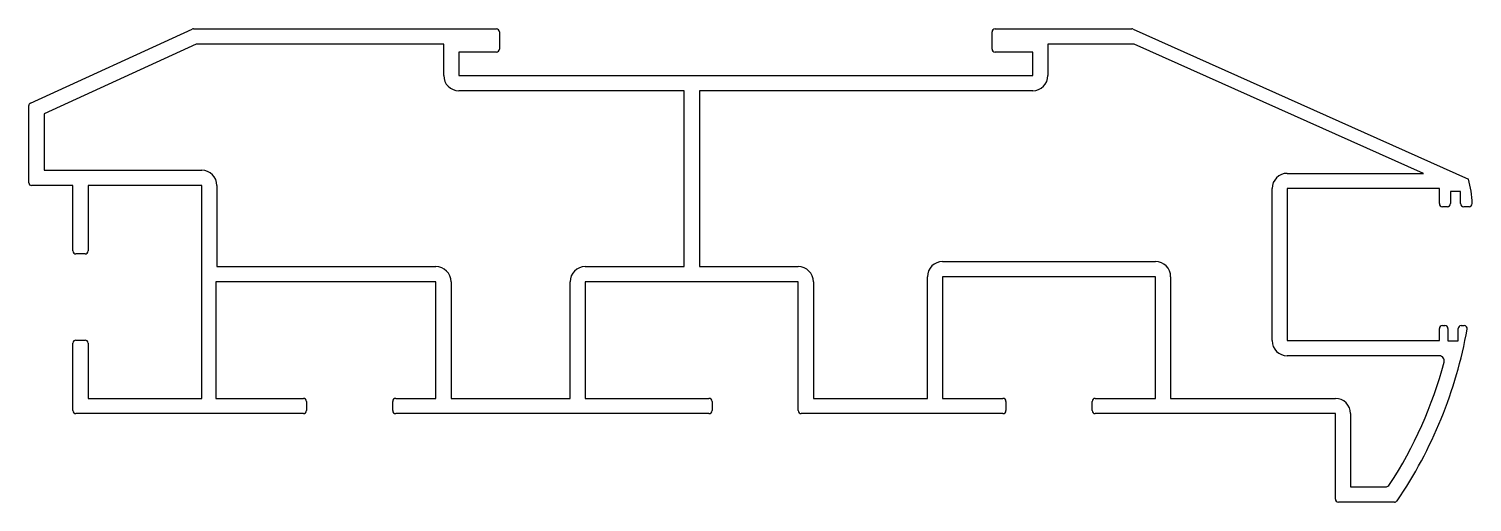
# Model space of a CAD drawing. Extents: x 667 to 810, y 466 to 512.
import ezdxf

# ---------------------------------------------------------------- set-up
doc = ezdxf.new("R2010")
doc.units = 0
doc.layers.get('0').update_dxf_attribs({"linetype": 'CONTINUOUS'})

msp = doc.modelspace()

# ---------------------------------------------------------------- linework, layer by layer
at = {"color": 0}
for p, q in [((667.36, 504.87), (683.33, 512.18)), ((683.46, 512.21), (713.34, 512.21)), ((713.64, 511.91), (713.64, 510.21)), ((762.24, 510.21), (762.24, 511.91)), ((762.54, 512.21), (776.02, 512.21)), ((776.15, 512.18), (809.24, 497.4)), ((683.72, 510.71), (668.71, 503.84)), ((708.14, 510.71), (683.72, 510.71)), ((708.14, 507.61), (708.14, 510.71)), ((713.34, 509.91), (709.64, 509.91)), ((709.64, 509.91), (709.64, 507.61)), ((766.25, 509.91), (762.54, 509.91)), ((766.25, 507.61), (766.25, 509.91)), ((776.26, 510.71), (767.75, 510.71)), ((767.75, 510.71), (767.75, 507.61)), ((804.8, 497.96), (776.26, 510.71)), ((709.64, 507.61), (766.25, 507.61)), ((731.86, 506.11), (709.64, 506.11)), ((731.86, 488.76), (731.86, 506.11)), ((766.25, 506.11), (733.36, 506.11)), ((733.36, 506.11), (733.36, 488.76)), ((667.21, 497.01), (667.21, 504.65)), ((668.71, 503.84), (668.71, 498.26)), ((668.71, 498.26), (684.26, 498.26)), ((791.37, 497.96), (804.8, 497.96)), ((671.56, 496.76), (667.46, 496.76)), ((671.56, 490.31), (671.56, 496.76)), ((684.26, 496.76), (673.06, 496.76)), ((673.06, 496.76), (673.06, 490.31)), ((684.26, 475.76), (684.26, 496.76)), ((685.76, 496.76), (685.76, 488.76)), ((789.87, 481.46), (789.87, 496.46)), ((806.37, 496.46), (791.37, 496.46)), ((791.37, 496.46), (791.37, 481.46)), ((806.37, 494.97), (806.37, 496.46)), ((808.47, 496.17), (807.47, 496.17)), ((807.47, 496.17), (807.47, 494.97)), ((808.47, 494.97), (808.47, 496.17)), ((807.17, 494.67), (806.67, 494.67)), ((809.3, 494.67), (808.77, 494.67)), ((672.76, 490.01), (671.86, 490.01)), ((685.76, 488.76), (707.36, 488.76)), ((722.11, 488.76), (731.86, 488.76)), ((733.36, 488.76), (743.11, 488.76)), ((757.36, 489.26), (778.36, 489.26)), ((707.36, 487.26), (685.66, 487.26)), ((685.66, 487.26), (685.66, 475.76)), ((707.36, 475.76), (707.36, 487.26)), ((708.86, 487.26), (708.86, 475.76)), ((720.61, 475.76), (720.61, 487.26)), ((743.11, 487.26), (722.11, 487.26)), ((722.11, 487.26), (722.11, 475.76)), ((743.11, 474.56), (743.11, 487.26)), ((744.61, 487.26), (744.61, 475.76)), ((755.86, 475.76), (755.86, 487.76)), ((778.36, 487.76), (757.36, 487.76)), ((757.36, 487.76), (757.36, 475.76)), ((778.36, 475.76), (778.36, 487.76)), ((779.86, 487.76), (779.86, 475.76)), ((806.67, 482.94), (806.92, 482.94)), ((808.52, 482.94), (808.81, 482.94)), ((671.86, 481.51), (672.76, 481.51)), ((791.37, 481.46), (806.37, 481.46)), ((806.37, 481.46), (806.37, 482.64)), ((807.22, 482.64), (807.22, 481.44)), ((807.22, 481.44), (808.22, 481.44)), ((808.22, 481.44), (808.22, 482.64)), ((671.56, 474.56), (671.56, 481.21)), ((673.06, 481.21), (673.06, 475.76)), ((806.36, 479.96), (791.37, 479.96)), ((673.06, 475.76), (684.26, 475.76)), ((685.66, 475.76), (694.29, 475.76)), ((703.41, 475.76), (707.36, 475.76)), ((708.86, 475.76), (720.61, 475.76)), ((722.11, 475.76), (734.31, 475.76)), ((744.61, 475.76), (755.86, 475.76)), ((757.36, 475.76), (763.31, 475.76)), ((772.41, 475.76), (778.36, 475.76)), ((779.86, 475.76), (796.11, 475.76)), ((694.29, 474.26), (671.86, 474.26)), ((694.59, 475.46), (694.59, 474.56)), ((703.11, 474.56), (703.11, 475.46)), ((734.31, 474.26), (703.41, 474.26)), ((734.61, 475.46), (734.61, 474.56)), ((763.31, 474.26), (743.41, 474.26)), ((763.61, 475.46), (763.61, 474.56)), ((772.11, 474.56), (772.11, 475.46)), ((796.11, 474.26), (772.41, 474.26)), ((796.11, 465.83), (796.11, 474.26)), ((797.61, 474.26), (797.61, 467.03)), ((797.61, 467.03), (801.04, 467.03)), ((801.95, 465.53), (796.41, 465.53))]:
    msp.add_line(p, q, dxfattribs=at)
for centre, radius, start, end in [((683.46, 511.91), 0.3, 90, 114.583), ((713.34, 511.91), 0.3, 360, 90), ((762.54, 511.91), 0.3, 90, 180), ((776.02, 511.91), 0.3, 65.9246, 90), ((713.34, 510.21), 0.3, 270, 0), ((762.54, 510.21), 0.3, 180, 270), ((709.64, 507.61), 1.5, 180, 270), ((766.25, 507.61), 1.5, 270, 0), ((667.46, 504.65), 0.25, 114.583, 180), ((667.46, 497.01), 0.25, 180, 270), ((684.26, 496.76), 1.5, 0, 90), ((791.37, 496.46), 1.5, 90, 180), ((801.12, 494.93), 8.48, 0.2982, 16.9365), ((806.67, 494.97), 0.3, 180, 270), ((807.17, 494.97), 0.3, 270, 0), ((808.77, 494.97), 0.3, 180, 270), ((809.3, 494.97), 0.3, 270, 0.2982), ((671.86, 490.31), 0.3, 180, 270), ((672.76, 490.31), 0.3, 270, 360), ((707.36, 487.26), 1.5, 0, 90), ((722.11, 487.26), 1.5, 90, 180), ((743.11, 487.26), 1.5, 0, 90), ((757.36, 487.76), 1.5, 90, 180), ((778.36, 487.76), 1.5, 0, 90), ((806.67, 482.64), 0.3, 90, 180), ((806.92, 482.64), 0.3, 0, 90), ((808.52, 482.64), 0.3, 90, 180), ((808.81, 482.64), 0.3, 349.8387, 90), ((671.86, 481.21), 0.3, 90, 180), ((672.76, 481.21), 0.3, 0, 90), ((791.37, 481.46), 1.5, 180, 270), ((765.93, 490.33), 43.87, 325.7745, 349.8387), ((806.36, 479.46), 0.5, 344.9474, 90), ((765.93, 490.33), 42.37, 326.9969, 344.9474), ((694.29, 475.46), 0.3, 0, 90), ((703.41, 475.46), 0.3, 90, 180), ((734.31, 475.46), 0.3, 0, 90), ((763.31, 475.46), 0.3, 360, 90), ((772.41, 475.46), 0.3, 90, 180), ((796.11, 474.26), 1.5, 360, 90), ((671.86, 474.56), 0.3, 180, 270), ((694.29, 474.56), 0.3, 270, 360), ((703.41, 474.56), 0.3, 180, 270), ((734.31, 474.56), 0.3, 270, 360), ((743.41, 474.56), 0.3, 180, 270), ((763.31, 474.56), 0.3, 270, 0), ((772.41, 474.56), 0.3, 180, 270), ((801.04, 467.53), 0.5, 270, 326.9969), ((796.41, 465.83), 0.3, 180, 270), ((801.95, 465.83), 0.3, 270, 325.7745)]:
    msp.add_arc(centre, radius, start, end, dxfattribs=at)

doc.saveas('drawing.dxf')
